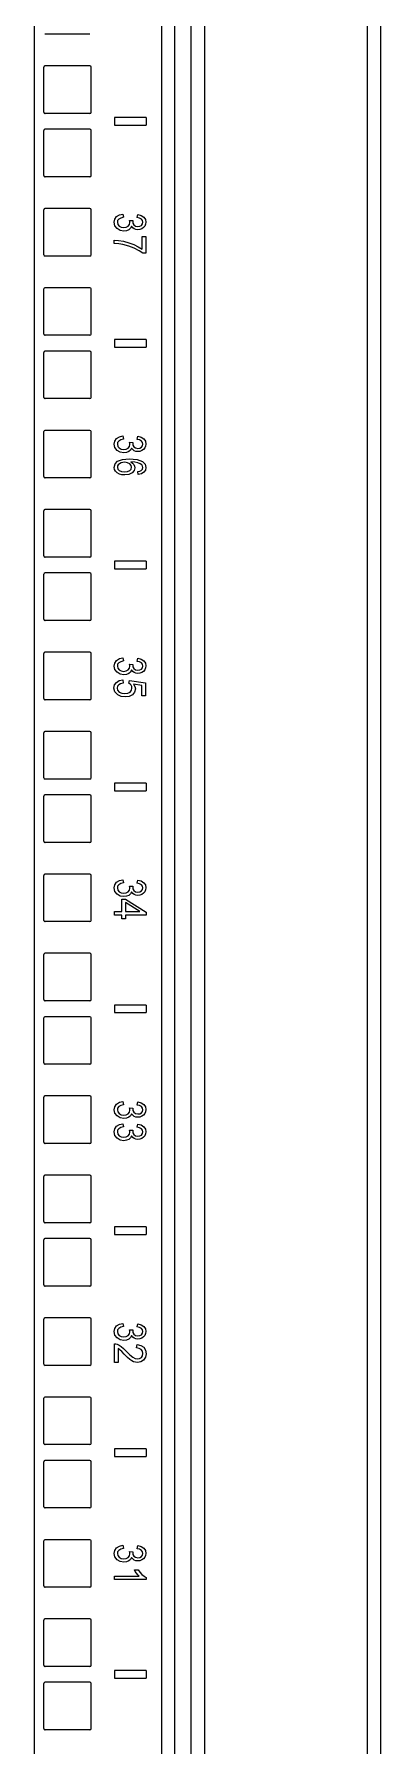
# Model space of a CAD drawing. Extents: x 8 to 102, y 11 to 162.
# Drawn here: x 28.77 to 31.51, y 66.57 to 80.07 of the extents above; entities that cross this region are included whole.
import ezdxf

# ---------------------------------------------------------------- set-up
doc = ezdxf.new("R2010")
doc.units = 0
doc.header["$MEASUREMENT"] = 0
doc.layers.add('TFR-TRI3', color=7, linetype='CONTINUOUS')

msp = doc.modelspace()

# ---------------------------------------------------------------- linework, layer by layer
at = {"layer": 'TFR-TRI3', "color": 113, "linetype": 'CONTINUOUS'}
for p, q in [((31.506, 11.26), (31.506, 107.017)), ((31.397, 104.587), (31.397, 13.694)), ((30.006, 103.717), (30.006, 53.425)), ((30.114, 103.727), (30.114, 53.415))]:
    msp.add_line(p, q, dxfattribs=at)
at = {"layer": 'TFR-TRI3', "color": 215, "linetype": 'CONTINUOUS'}
for p, q in [((28.768, 105.712), (28.768, 13.903)), ((29.773, 105.712), (29.773, 13.903)), ((29.878, 13.903), (29.878, 105.712)), ((29.208, 80.073), (28.853, 80.073)), ((28.843, 79.458), (28.843, 79.813)), ((28.844, 79.458), (28.844, 79.813)), ((29.208, 79.823), (28.853, 79.823)), ((29.218, 79.458), (29.218, 79.813)), ((29.208, 79.448), (28.853, 79.448)), ((28.843, 78.958), (28.843, 79.313)), ((28.844, 78.958), (28.844, 79.313)), ((29.208, 79.323), (28.853, 79.323)), ((29.218, 78.958), (29.218, 79.313)), ((29.208, 78.948), (28.853, 78.948)), ((28.843, 78.333), (28.843, 78.688)), ((28.844, 78.333), (28.844, 78.688)), ((29.208, 78.698), (28.853, 78.698)), ((29.218, 78.333), (29.218, 78.688)), ((29.208, 78.323), (28.853, 78.323)), ((28.843, 77.708), (28.843, 78.063)), ((28.844, 77.708), (28.844, 78.063)), ((29.208, 78.073), (28.853, 78.073)), ((29.218, 77.708), (29.218, 78.063)), ((29.208, 77.698), (28.853, 77.698)), ((28.843, 77.208), (28.843, 77.563)), ((28.844, 77.208), (28.844, 77.563)), ((29.208, 77.573), (28.853, 77.573)), ((29.218, 77.208), (29.218, 77.563)), ((29.208, 77.198), (28.853, 77.198)), ((28.843, 76.583), (28.843, 76.938)), ((28.844, 76.583), (28.844, 76.938)), ((29.208, 76.948), (28.853, 76.948)), ((29.218, 76.583), (29.218, 76.938)), ((29.208, 76.573), (28.853, 76.573)), ((28.843, 75.958), (28.843, 76.313)), ((28.844, 75.958), (28.844, 76.313)), ((29.208, 76.323), (28.853, 76.323)), ((29.218, 75.958), (29.218, 76.313)), ((29.208, 75.948), (28.853, 75.948)), ((28.843, 75.458), (28.843, 75.813)), ((28.844, 75.458), (28.844, 75.813)), ((29.208, 75.823), (28.853, 75.823)), ((29.218, 75.458), (29.218, 75.813)), ((29.208, 75.448), (28.853, 75.448)), ((29.208, 75.198), (28.853, 75.198)), ((28.843, 74.833), (28.843, 75.188)), ((28.844, 74.833), (28.844, 75.188)), ((29.218, 74.833), (29.218, 75.188)), ((29.208, 74.823), (28.853, 74.823)), ((28.843, 74.208), (28.843, 74.563)), ((28.844, 74.208), (28.844, 74.563)), ((29.208, 74.573), (28.853, 74.573)), ((29.218, 74.208), (29.218, 74.563)), ((29.208, 74.198), (28.853, 74.198)), ((28.843, 73.708), (28.843, 74.063)), ((28.844, 73.708), (28.844, 74.063)), ((29.208, 74.073), (28.853, 74.073)), ((29.218, 73.708), (29.218, 74.063)), ((29.208, 73.698), (28.853, 73.698)), ((29.208, 73.448), (28.853, 73.448)), ((28.843, 73.083), (28.843, 73.438)), ((28.844, 73.083), (28.844, 73.438)), ((29.218, 73.083), (29.218, 73.438)), ((29.208, 73.073), (28.853, 73.073)), ((28.843, 72.458), (28.843, 72.813)), ((28.844, 72.458), (28.844, 72.813)), ((29.208, 72.823), (28.853, 72.823)), ((29.218, 72.458), (29.218, 72.813)), ((29.208, 72.448), (28.853, 72.448)), ((28.843, 71.958), (28.843, 72.313)), ((28.844, 71.958), (28.844, 72.313)), ((29.208, 72.323), (28.853, 72.323)), ((29.218, 71.958), (29.218, 72.313)), ((29.208, 71.948), (28.853, 71.948)), ((28.843, 71.333), (28.843, 71.688)), ((28.844, 71.333), (28.844, 71.688)), ((29.208, 71.698), (28.853, 71.698)), ((29.218, 71.333), (29.218, 71.688)), ((29.208, 71.323), (28.853, 71.323)), ((28.843, 70.708), (28.843, 71.063)), ((28.844, 70.708), (28.844, 71.063)), ((29.208, 71.073), (28.853, 71.073)), ((29.218, 70.708), (29.218, 71.063)), ((29.208, 70.698), (28.853, 70.698)), ((28.843, 70.208), (28.843, 70.563)), ((28.844, 70.208), (28.844, 70.563)), ((29.208, 70.573), (28.853, 70.573)), ((29.218, 70.208), (29.218, 70.563)), ((29.208, 70.198), (28.853, 70.198)), ((28.843, 69.583), (28.843, 69.938)), ((28.844, 69.583), (28.844, 69.938)), ((29.208, 69.948), (28.853, 69.948)), ((29.218, 69.583), (29.218, 69.938)), ((29.208, 69.573), (28.853, 69.573)), ((28.843, 68.958), (28.843, 69.313)), ((28.844, 68.958), (28.844, 69.313)), ((29.208, 69.323), (28.853, 69.323)), ((29.218, 68.958), (29.218, 69.313)), ((29.208, 68.948), (28.853, 68.948)), ((28.843, 68.458), (28.843, 68.813)), ((28.844, 68.458), (28.844, 68.813)), ((29.208, 68.823), (28.853, 68.823)), ((29.218, 68.458), (29.218, 68.813)), ((29.208, 68.448), (28.853, 68.448)), ((28.843, 67.833), (28.843, 68.188)), ((28.844, 67.833), (28.844, 68.188)), ((29.208, 68.198), (28.853, 68.198)), ((29.218, 67.833), (29.218, 68.188)), ((29.208, 67.823), (28.853, 67.823)), ((28.843, 67.208), (28.843, 67.563)), ((28.844, 67.208), (28.844, 67.563)), ((29.208, 67.573), (28.853, 67.573)), ((29.218, 67.208), (29.218, 67.563)), ((29.208, 67.198), (28.853, 67.198)), ((28.843, 66.708), (28.843, 67.063)), ((28.844, 66.708), (28.844, 67.063)), ((29.208, 67.073), (28.853, 67.073)), ((29.218, 66.708), (29.218, 67.063)), ((29.208, 66.698), (28.853, 66.698))]:
    msp.add_line(p, q, dxfattribs=at)
at = {"layer": 'TFR-TRI3', "color": 3, "linetype": 'CONTINUOUS'}
for p, q in [((29.651, 79.415), (29.401, 79.415)), ((29.401, 79.415), (29.401, 79.355)), ((29.651, 79.415), (29.651, 79.355)), ((29.401, 79.355), (29.651, 79.355)), ((29.4, 78.589), (29.405, 78.613)), ((29.405, 78.562), (29.4, 78.589)), ((29.405, 78.613), (29.419, 78.634)), ((29.419, 78.634), (29.441, 78.648)), ((29.427, 78.603), (29.425, 78.589)), ((29.425, 78.589), (29.428, 78.572)), ((29.436, 78.614), (29.427, 78.603)), ((29.428, 78.572), (29.439, 78.559)), ((29.451, 78.623), (29.436, 78.614)), ((29.441, 78.648), (29.469, 78.654)), ((29.473, 78.629), (29.451, 78.623)), ((29.469, 78.654), (29.473, 78.629)), ((29.51, 78.558), (29.52, 78.571)), ((29.52, 78.604), (29.546, 78.602)), ((29.522, 78.595), (29.52, 78.604)), ((29.52, 78.571), (29.523, 78.587)), ((29.523, 78.587), (29.522, 78.595)), ((29.546, 78.602), (29.546, 78.599)), ((29.546, 78.599), (29.546, 78.598)), ((29.546, 78.598), (29.548, 78.582)), ((29.548, 78.582), (29.556, 78.569)), ((29.581, 78.626), (29.586, 78.651)), ((29.6, 78.622), (29.581, 78.626)), ((29.586, 78.651), (29.613, 78.644)), ((29.614, 78.614), (29.6, 78.622)), ((29.613, 78.644), (29.633, 78.63)), ((29.622, 78.603), (29.614, 78.614)), ((29.614, 78.565), (29.622, 78.576)), ((29.625, 78.589), (29.622, 78.603)), ((29.622, 78.576), (29.625, 78.589)), ((29.633, 78.63), (29.646, 78.612)), ((29.648, 78.574), (29.641, 78.559)), ((29.646, 78.612), (29.65, 78.59)), ((29.65, 78.59), (29.648, 78.574)), ((29.4, 78.449), (29.433, 78.446)), ((29.4, 78.423), (29.4, 78.449)), ((29.422, 78.54), (29.405, 78.562)), ((29.447, 78.525), (29.422, 78.54)), ((29.433, 78.446), (29.472, 78.439)), ((29.439, 78.559), (29.456, 78.55)), ((29.476, 78.52), (29.447, 78.525)), ((29.456, 78.55), (29.476, 78.547)), ((29.472, 78.439), (29.514, 78.428)), ((29.476, 78.547), (29.495, 78.55)), ((29.498, 78.523), (29.476, 78.52)), ((29.495, 78.55), (29.51, 78.558)), ((29.516, 78.53), (29.498, 78.523)), ((29.529, 78.542), (29.516, 78.53)), ((29.537, 78.558), (29.529, 78.542)), ((29.546, 78.546), (29.537, 78.558)), ((29.557, 78.537), (29.546, 78.546)), ((29.556, 78.569), (29.569, 78.559)), ((29.571, 78.532), (29.557, 78.537)), ((29.569, 78.559), (29.587, 78.556)), ((29.586, 78.53), (29.571, 78.532)), ((29.602, 78.532), (29.586, 78.53)), ((29.587, 78.556), (29.602, 78.558)), ((29.602, 78.558), (29.614, 78.565)), ((29.618, 78.538), (29.602, 78.532)), ((29.631, 78.547), (29.618, 78.538)), ((29.62, 78.377), (29.62, 78.477)), ((29.62, 78.477), (29.65, 78.477)), ((29.641, 78.559), (29.631, 78.547)), ((29.65, 78.477), (29.65, 78.345)), ((29.436, 78.419), (29.4, 78.423)), ((29.469, 78.413), (29.436, 78.419)), ((29.514, 78.401), (29.469, 78.413)), ((29.514, 78.428), (29.554, 78.413)), ((29.557, 78.384), (29.514, 78.401)), ((29.554, 78.413), (29.59, 78.396)), ((29.596, 78.365), (29.557, 78.384)), ((29.59, 78.396), (29.62, 78.377)), ((29.626, 78.345), (29.596, 78.365)), ((29.65, 78.345), (29.626, 78.345)), ((29.401, 77.665), (29.401, 77.605)), ((29.651, 77.665), (29.401, 77.665)), ((29.651, 77.665), (29.651, 77.605)), ((29.401, 77.605), (29.651, 77.605)), ((29.4, 76.839), (29.405, 76.863)), ((29.405, 76.812), (29.4, 76.839)), ((29.405, 76.863), (29.419, 76.884)), ((29.419, 76.884), (29.441, 76.898)), ((29.427, 76.853), (29.425, 76.839)), ((29.425, 76.839), (29.428, 76.822)), ((29.436, 76.864), (29.427, 76.853)), ((29.428, 76.822), (29.439, 76.809)), ((29.451, 76.873), (29.436, 76.864)), ((29.441, 76.898), (29.469, 76.904)), ((29.473, 76.879), (29.451, 76.873)), ((29.469, 76.904), (29.473, 76.879)), ((29.51, 76.808), (29.52, 76.821)), ((29.52, 76.854), (29.546, 76.852)), ((29.522, 76.845), (29.52, 76.854)), ((29.52, 76.821), (29.523, 76.837)), ((29.523, 76.837), (29.522, 76.845)), ((29.546, 76.852), (29.546, 76.849)), ((29.546, 76.849), (29.546, 76.848)), ((29.546, 76.848), (29.548, 76.832)), ((29.548, 76.832), (29.556, 76.819)), ((29.556, 76.819), (29.569, 76.809)), ((29.581, 76.876), (29.586, 76.901)), ((29.6, 76.872), (29.581, 76.876)), ((29.586, 76.901), (29.613, 76.894)), ((29.614, 76.864), (29.6, 76.872)), ((29.602, 76.808), (29.614, 76.815)), ((29.613, 76.894), (29.633, 76.88)), ((29.622, 76.853), (29.614, 76.864)), ((29.614, 76.815), (29.622, 76.826)), ((29.625, 76.839), (29.622, 76.853)), ((29.622, 76.826), (29.625, 76.839)), ((29.633, 76.88), (29.646, 76.862)), ((29.648, 76.824), (29.641, 76.809)), ((29.646, 76.862), (29.65, 76.84)), ((29.65, 76.84), (29.648, 76.824)), ((29.4, 76.656), (29.407, 76.683)), ((29.422, 76.79), (29.405, 76.812)), ((29.407, 76.683), (29.427, 76.704)), ((29.447, 76.775), (29.422, 76.79)), ((29.427, 76.704), (29.464, 76.718)), ((29.441, 76.684), (29.432, 76.676)), ((29.439, 76.809), (29.456, 76.8)), ((29.454, 76.691), (29.441, 76.684)), ((29.476, 76.77), (29.447, 76.775)), ((29.468, 76.695), (29.454, 76.691)), ((29.456, 76.8), (29.476, 76.797)), ((29.464, 76.718), (29.519, 76.723)), ((29.483, 76.696), (29.468, 76.695)), ((29.476, 76.797), (29.495, 76.8)), ((29.498, 76.773), (29.476, 76.77)), ((29.505, 76.693), (29.483, 76.696)), ((29.495, 76.8), (29.51, 76.808)), ((29.516, 76.78), (29.498, 76.773)), ((29.522, 76.685), (29.505, 76.693)), ((29.529, 76.792), (29.516, 76.78)), ((29.519, 76.723), (29.58, 76.718)), ((29.533, 76.672), (29.522, 76.685)), ((29.537, 76.808), (29.529, 76.792)), ((29.563, 76.698), (29.53, 76.7)), ((29.53, 76.7), (29.545, 76.69)), ((29.546, 76.796), (29.537, 76.808)), ((29.545, 76.69), (29.555, 76.679)), ((29.557, 76.787), (29.546, 76.796)), ((29.571, 76.782), (29.557, 76.787)), ((29.587, 76.693), (29.563, 76.698)), ((29.569, 76.809), (29.587, 76.806)), ((29.586, 76.78), (29.571, 76.782)), ((29.58, 76.718), (29.622, 76.702)), ((29.602, 76.782), (29.586, 76.78)), ((29.587, 76.806), (29.602, 76.808)), ((29.604, 76.685), (29.587, 76.693)), ((29.618, 76.788), (29.602, 76.782)), ((29.617, 76.675), (29.604, 76.685)), ((29.631, 76.797), (29.618, 76.788)), ((29.622, 76.702), (29.643, 76.681)), ((29.641, 76.809), (29.631, 76.797)), ((29.643, 76.681), (29.65, 76.654)), ((29.403, 76.64), (29.4, 76.656)), ((29.41, 76.625), (29.403, 76.64)), ((29.423, 76.613), (29.41, 76.625)), ((29.441, 76.603), (29.423, 76.613)), ((29.426, 76.667), (29.425, 76.656)), ((29.425, 76.656), (29.428, 76.643)), ((29.432, 76.676), (29.426, 76.667)), ((29.428, 76.643), (29.44, 76.631)), ((29.44, 76.631), (29.458, 76.623)), ((29.461, 76.598), (29.441, 76.603)), ((29.458, 76.623), (29.482, 76.62)), ((29.484, 76.596), (29.461, 76.598)), ((29.482, 76.62), (29.504, 76.623)), ((29.515, 76.6), (29.484, 76.596)), ((29.504, 76.623), (29.522, 76.631)), ((29.541, 76.612), (29.515, 76.6)), ((29.522, 76.631), (29.533, 76.643)), ((29.536, 76.657), (29.533, 76.672)), ((29.533, 76.643), (29.536, 76.657)), ((29.557, 76.631), (29.541, 76.612)), ((29.555, 76.679), (29.561, 76.666)), ((29.563, 76.653), (29.557, 76.631)), ((29.561, 76.666), (29.563, 76.653)), ((29.587, 76.623), (29.602, 76.626)), ((29.589, 76.599), (29.587, 76.623)), ((29.614, 76.605), (29.589, 76.599)), ((29.602, 76.626), (29.612, 76.632)), ((29.612, 76.632), (29.622, 76.642)), ((29.634, 76.617), (29.614, 76.605)), ((29.623, 76.666), (29.617, 76.675)), ((29.622, 76.642), (29.625, 76.655)), ((29.625, 76.655), (29.623, 76.666)), ((29.646, 76.633), (29.634, 76.617)), ((29.65, 76.654), (29.646, 76.633)), ((29.651, 75.915), (29.401, 75.915)), ((29.401, 75.915), (29.401, 75.855)), ((29.651, 75.915), (29.651, 75.855)), ((29.401, 75.855), (29.651, 75.855)), ((29.4, 75.089), (29.405, 75.113)), ((29.405, 75.062), (29.4, 75.089)), ((29.405, 75.113), (29.419, 75.134)), ((29.422, 75.04), (29.405, 75.062)), ((29.419, 75.134), (29.441, 75.148)), ((29.427, 75.103), (29.425, 75.089)), ((29.425, 75.089), (29.428, 75.072)), ((29.436, 75.114), (29.427, 75.103)), ((29.428, 75.072), (29.439, 75.059)), ((29.451, 75.123), (29.436, 75.114)), ((29.441, 75.148), (29.469, 75.154)), ((29.473, 75.129), (29.451, 75.123)), ((29.469, 75.154), (29.473, 75.129)), ((29.51, 75.058), (29.52, 75.071)), ((29.52, 75.104), (29.546, 75.102)), ((29.522, 75.095), (29.52, 75.104)), ((29.52, 75.071), (29.523, 75.087)), ((29.523, 75.087), (29.522, 75.095)), ((29.546, 75.102), (29.546, 75.099)), ((29.546, 75.099), (29.546, 75.098)), ((29.546, 75.098), (29.548, 75.082)), ((29.548, 75.082), (29.556, 75.069)), ((29.556, 75.069), (29.569, 75.059)), ((29.581, 75.126), (29.586, 75.151)), ((29.6, 75.122), (29.581, 75.126)), ((29.586, 75.151), (29.613, 75.144)), ((29.614, 75.114), (29.6, 75.122)), ((29.602, 75.058), (29.614, 75.065)), ((29.613, 75.144), (29.633, 75.13)), ((29.622, 75.103), (29.614, 75.114)), ((29.614, 75.065), (29.622, 75.076)), ((29.625, 75.089), (29.622, 75.103)), ((29.622, 75.076), (29.625, 75.089)), ((29.633, 75.13), (29.646, 75.112)), ((29.648, 75.074), (29.641, 75.059)), ((29.646, 75.112), (29.65, 75.09)), ((29.65, 75.09), (29.648, 75.074)), ((29.398, 74.915), (29.402, 74.94)), ((29.402, 74.94), (29.417, 74.96)), ((29.417, 74.96), (29.439, 74.974)), ((29.447, 75.025), (29.422, 75.04)), ((29.426, 74.929), (29.423, 74.915)), ((29.435, 74.941), (29.426, 74.929)), ((29.449, 74.949), (29.435, 74.941)), ((29.439, 75.059), (29.456, 75.05)), ((29.439, 74.974), (29.467, 74.981)), ((29.476, 75.02), (29.447, 75.025)), ((29.47, 74.954), (29.449, 74.949)), ((29.456, 75.05), (29.476, 75.047)), ((29.467, 74.981), (29.47, 74.954)), ((29.476, 75.047), (29.495, 75.05)), ((29.498, 75.023), (29.476, 75.02)), ((29.495, 75.05), (29.51, 75.058)), ((29.516, 75.03), (29.498, 75.023)), ((29.529, 75.042), (29.516, 75.03)), ((29.516, 74.953), (29.52, 74.976)), ((29.526, 74.946), (29.516, 74.953)), ((29.52, 74.976), (29.648, 74.956)), ((29.533, 74.937), (29.526, 74.946)), ((29.537, 75.058), (29.529, 75.042)), ((29.538, 74.927), (29.533, 74.937)), ((29.546, 75.046), (29.537, 75.058)), ((29.54, 74.915), (29.538, 74.927)), ((29.557, 75.037), (29.546, 75.046)), ((29.618, 74.936), (29.551, 74.947)), ((29.551, 74.947), (29.563, 74.928)), ((29.571, 75.032), (29.557, 75.037)), ((29.563, 74.928), (29.567, 74.909)), ((29.569, 75.059), (29.587, 75.056)), ((29.586, 75.03), (29.571, 75.032)), ((29.602, 75.032), (29.586, 75.03)), ((29.587, 75.056), (29.602, 75.058)), ((29.618, 75.038), (29.602, 75.032)), ((29.631, 75.047), (29.618, 75.038)), ((29.618, 74.855), (29.618, 74.936)), ((29.641, 75.059), (29.631, 75.047)), ((29.648, 74.956), (29.648, 74.855)), ((29.405, 74.885), (29.398, 74.915)), ((29.428, 74.861), (29.405, 74.885)), ((29.423, 74.915), (29.427, 74.898)), ((29.427, 74.898), (29.439, 74.884)), ((29.455, 74.849), (29.428, 74.861)), ((29.439, 74.884), (29.459, 74.875)), ((29.486, 74.845), (29.455, 74.849)), ((29.459, 74.875), (29.484, 74.872)), ((29.484, 74.872), (29.507, 74.875)), ((29.519, 74.85), (29.486, 74.845)), ((29.507, 74.875), (29.525, 74.884)), ((29.544, 74.863), (29.519, 74.85)), ((29.525, 74.884), (29.536, 74.898)), ((29.536, 74.898), (29.54, 74.915)), ((29.561, 74.884), (29.544, 74.863)), ((29.567, 74.909), (29.561, 74.884)), ((29.648, 74.855), (29.618, 74.855)), ((29.651, 74.165), (29.401, 74.165)), ((29.401, 74.165), (29.401, 74.105)), ((29.651, 74.165), (29.651, 74.105)), ((29.401, 74.105), (29.651, 74.105)), ((29.4, 73.339), (29.405, 73.363)), ((29.405, 73.312), (29.4, 73.339)), ((29.405, 73.363), (29.419, 73.384)), ((29.422, 73.29), (29.405, 73.312)), ((29.419, 73.384), (29.441, 73.398)), ((29.427, 73.353), (29.425, 73.339)), ((29.425, 73.339), (29.428, 73.322)), ((29.436, 73.364), (29.427, 73.353)), ((29.428, 73.322), (29.439, 73.309)), ((29.451, 73.373), (29.436, 73.364)), ((29.439, 73.309), (29.456, 73.3)), ((29.441, 73.398), (29.469, 73.404)), ((29.473, 73.379), (29.451, 73.373)), ((29.469, 73.404), (29.473, 73.379)), ((29.495, 73.3), (29.51, 73.308)), ((29.51, 73.308), (29.52, 73.321)), ((29.52, 73.354), (29.546, 73.352)), ((29.522, 73.345), (29.52, 73.354)), ((29.52, 73.321), (29.523, 73.337)), ((29.523, 73.337), (29.522, 73.345)), ((29.537, 73.308), (29.529, 73.292)), ((29.546, 73.296), (29.537, 73.308)), ((29.546, 73.352), (29.546, 73.349)), ((29.546, 73.349), (29.546, 73.348)), ((29.546, 73.348), (29.548, 73.332)), ((29.548, 73.332), (29.556, 73.319)), ((29.556, 73.319), (29.569, 73.309)), ((29.569, 73.309), (29.587, 73.306)), ((29.581, 73.376), (29.586, 73.401)), ((29.6, 73.372), (29.581, 73.376)), ((29.586, 73.401), (29.613, 73.394)), ((29.587, 73.306), (29.602, 73.308)), ((29.614, 73.364), (29.6, 73.372)), ((29.602, 73.308), (29.614, 73.315)), ((29.613, 73.394), (29.633, 73.38)), ((29.622, 73.353), (29.614, 73.364)), ((29.614, 73.315), (29.622, 73.326)), ((29.625, 73.339), (29.622, 73.353)), ((29.622, 73.326), (29.625, 73.339)), ((29.641, 73.309), (29.631, 73.297)), ((29.633, 73.38), (29.646, 73.362)), ((29.648, 73.324), (29.641, 73.309)), ((29.646, 73.362), (29.65, 73.34)), ((29.65, 73.34), (29.648, 73.324)), ((29.447, 73.275), (29.422, 73.29)), ((29.476, 73.27), (29.447, 73.275)), ((29.456, 73.3), (29.476, 73.297)), ((29.461, 73.153), (29.461, 73.25)), ((29.461, 73.25), (29.489, 73.25)), ((29.476, 73.297), (29.495, 73.3)), ((29.498, 73.273), (29.476, 73.27)), ((29.489, 73.25), (29.651, 73.148)), ((29.489, 73.223), (29.489, 73.153)), ((29.602, 73.153), (29.489, 73.223)), ((29.516, 73.28), (29.498, 73.273)), ((29.529, 73.292), (29.516, 73.28)), ((29.557, 73.287), (29.546, 73.296)), ((29.571, 73.282), (29.557, 73.287)), ((29.586, 73.28), (29.571, 73.282)), ((29.602, 73.282), (29.586, 73.28)), ((29.618, 73.288), (29.602, 73.282)), ((29.631, 73.297), (29.618, 73.288)), ((29.401, 73.125), (29.401, 73.153)), ((29.401, 73.153), (29.461, 73.153)), ((29.461, 73.125), (29.401, 73.125)), ((29.461, 73.095), (29.461, 73.125)), ((29.489, 73.095), (29.461, 73.095)), ((29.489, 73.153), (29.602, 73.153)), ((29.489, 73.125), (29.489, 73.095)), ((29.651, 73.125), (29.489, 73.125)), ((29.651, 73.148), (29.651, 73.125)), ((29.401, 72.415), (29.401, 72.355)), ((29.651, 72.415), (29.401, 72.415)), ((29.651, 72.415), (29.651, 72.355)), ((29.401, 72.355), (29.651, 72.355)), ((29.4, 71.589), (29.405, 71.613)), ((29.405, 71.562), (29.4, 71.589)), ((29.405, 71.613), (29.419, 71.634)), ((29.422, 71.54), (29.405, 71.562)), ((29.419, 71.634), (29.441, 71.648)), ((29.427, 71.603), (29.425, 71.589)), ((29.425, 71.589), (29.428, 71.572)), ((29.436, 71.614), (29.427, 71.603)), ((29.428, 71.572), (29.439, 71.559)), ((29.451, 71.623), (29.436, 71.614)), ((29.439, 71.559), (29.456, 71.55)), ((29.441, 71.648), (29.469, 71.654)), ((29.473, 71.629), (29.451, 71.623)), ((29.469, 71.654), (29.473, 71.629)), ((29.495, 71.55), (29.51, 71.558)), ((29.51, 71.558), (29.52, 71.571)), ((29.52, 71.604), (29.546, 71.602)), ((29.522, 71.595), (29.52, 71.604)), ((29.52, 71.571), (29.523, 71.587)), ((29.523, 71.587), (29.522, 71.595)), ((29.537, 71.558), (29.529, 71.542)), ((29.546, 71.546), (29.537, 71.558)), ((29.546, 71.602), (29.546, 71.599)), ((29.546, 71.599), (29.546, 71.598)), ((29.546, 71.598), (29.548, 71.582)), ((29.548, 71.582), (29.556, 71.569)), ((29.556, 71.569), (29.569, 71.559)), ((29.569, 71.559), (29.587, 71.556)), ((29.581, 71.626), (29.586, 71.651)), ((29.6, 71.622), (29.581, 71.626)), ((29.586, 71.651), (29.613, 71.644)), ((29.587, 71.556), (29.602, 71.558)), ((29.614, 71.614), (29.6, 71.622)), ((29.602, 71.558), (29.614, 71.565)), ((29.613, 71.644), (29.633, 71.63)), ((29.622, 71.603), (29.614, 71.614)), ((29.614, 71.565), (29.622, 71.576)), ((29.625, 71.589), (29.622, 71.603)), ((29.622, 71.576), (29.625, 71.589)), ((29.641, 71.559), (29.631, 71.547)), ((29.633, 71.63), (29.646, 71.612)), ((29.648, 71.574), (29.641, 71.559)), ((29.646, 71.612), (29.65, 71.59)), ((29.65, 71.59), (29.648, 71.574)), ((29.4, 71.414), (29.405, 71.438)), ((29.405, 71.438), (29.419, 71.459)), ((29.419, 71.459), (29.441, 71.473)), ((29.447, 71.525), (29.422, 71.54)), ((29.427, 71.428), (29.425, 71.414)), ((29.436, 71.439), (29.427, 71.428)), ((29.451, 71.448), (29.436, 71.439)), ((29.441, 71.473), (29.469, 71.479)), ((29.476, 71.52), (29.447, 71.525)), ((29.473, 71.454), (29.451, 71.448)), ((29.456, 71.55), (29.476, 71.547)), ((29.469, 71.479), (29.473, 71.454)), ((29.476, 71.547), (29.495, 71.55)), ((29.498, 71.523), (29.476, 71.52)), ((29.516, 71.53), (29.498, 71.523)), ((29.529, 71.542), (29.516, 71.53)), ((29.52, 71.429), (29.546, 71.427)), ((29.522, 71.42), (29.52, 71.429)), ((29.523, 71.412), (29.522, 71.42)), ((29.557, 71.537), (29.546, 71.546)), ((29.546, 71.427), (29.546, 71.424)), ((29.546, 71.424), (29.546, 71.423)), ((29.546, 71.423), (29.548, 71.407)), ((29.571, 71.532), (29.557, 71.537)), ((29.586, 71.53), (29.571, 71.532)), ((29.581, 71.451), (29.586, 71.476)), ((29.6, 71.447), (29.581, 71.451)), ((29.602, 71.532), (29.586, 71.53)), ((29.586, 71.476), (29.613, 71.469)), ((29.614, 71.439), (29.6, 71.447)), ((29.618, 71.538), (29.602, 71.532)), ((29.613, 71.469), (29.633, 71.455)), ((29.622, 71.428), (29.614, 71.439)), ((29.631, 71.547), (29.618, 71.538)), ((29.625, 71.414), (29.622, 71.428)), ((29.633, 71.455), (29.646, 71.437)), ((29.646, 71.437), (29.65, 71.415)), ((29.405, 71.387), (29.4, 71.414)), ((29.422, 71.365), (29.405, 71.387)), ((29.447, 71.35), (29.422, 71.365)), ((29.425, 71.414), (29.428, 71.397)), ((29.428, 71.397), (29.439, 71.384)), ((29.439, 71.384), (29.456, 71.375)), ((29.476, 71.345), (29.447, 71.35)), ((29.456, 71.375), (29.476, 71.372)), ((29.476, 71.372), (29.495, 71.375)), ((29.498, 71.348), (29.476, 71.345)), ((29.495, 71.375), (29.51, 71.383)), ((29.516, 71.355), (29.498, 71.348)), ((29.51, 71.383), (29.52, 71.396)), ((29.529, 71.367), (29.516, 71.355)), ((29.52, 71.396), (29.523, 71.412)), ((29.537, 71.383), (29.529, 71.367)), ((29.546, 71.371), (29.537, 71.383)), ((29.557, 71.362), (29.546, 71.371)), ((29.548, 71.407), (29.556, 71.394)), ((29.556, 71.394), (29.569, 71.384)), ((29.571, 71.357), (29.557, 71.362)), ((29.569, 71.384), (29.587, 71.381)), ((29.586, 71.355), (29.571, 71.357)), ((29.602, 71.357), (29.586, 71.355)), ((29.587, 71.381), (29.602, 71.383)), ((29.602, 71.383), (29.614, 71.39)), ((29.618, 71.363), (29.602, 71.357)), ((29.614, 71.39), (29.622, 71.401)), ((29.631, 71.372), (29.618, 71.363)), ((29.622, 71.401), (29.625, 71.414)), ((29.641, 71.384), (29.631, 71.372)), ((29.648, 71.399), (29.641, 71.384)), ((29.65, 71.415), (29.648, 71.399)), ((29.651, 70.665), (29.401, 70.665)), ((29.401, 70.665), (29.401, 70.605)), ((29.401, 70.605), (29.651, 70.605)), ((29.651, 70.665), (29.651, 70.605)), ((29.4, 69.839), (29.405, 69.863)), ((29.405, 69.812), (29.4, 69.839)), ((29.405, 69.863), (29.419, 69.884)), ((29.422, 69.79), (29.405, 69.812)), ((29.419, 69.884), (29.441, 69.898)), ((29.427, 69.853), (29.425, 69.839)), ((29.425, 69.839), (29.428, 69.822)), ((29.436, 69.864), (29.427, 69.853)), ((29.428, 69.822), (29.439, 69.809)), ((29.451, 69.873), (29.436, 69.864)), ((29.439, 69.809), (29.456, 69.8)), ((29.441, 69.898), (29.469, 69.904)), ((29.473, 69.879), (29.451, 69.873)), ((29.456, 69.8), (29.476, 69.797)), ((29.469, 69.904), (29.473, 69.879)), ((29.476, 69.797), (29.495, 69.8)), ((29.495, 69.8), (29.51, 69.808)), ((29.51, 69.808), (29.52, 69.821)), ((29.52, 69.854), (29.546, 69.852)), ((29.522, 69.845), (29.52, 69.854)), ((29.52, 69.821), (29.523, 69.837)), ((29.523, 69.837), (29.522, 69.845)), ((29.537, 69.808), (29.529, 69.792)), ((29.546, 69.796), (29.537, 69.808)), ((29.546, 69.852), (29.546, 69.849)), ((29.546, 69.849), (29.546, 69.848)), ((29.546, 69.848), (29.548, 69.832)), ((29.557, 69.787), (29.546, 69.796)), ((29.548, 69.832), (29.556, 69.819)), ((29.556, 69.819), (29.569, 69.809)), ((29.569, 69.809), (29.587, 69.806)), ((29.581, 69.876), (29.586, 69.901)), ((29.6, 69.872), (29.581, 69.876)), ((29.586, 69.901), (29.613, 69.894)), ((29.587, 69.806), (29.602, 69.808)), ((29.614, 69.864), (29.6, 69.872)), ((29.602, 69.808), (29.614, 69.815)), ((29.613, 69.894), (29.633, 69.88)), ((29.622, 69.853), (29.614, 69.864)), ((29.614, 69.815), (29.622, 69.826)), ((29.631, 69.797), (29.618, 69.788)), ((29.625, 69.839), (29.622, 69.853)), ((29.622, 69.826), (29.625, 69.839)), ((29.641, 69.809), (29.631, 69.797)), ((29.633, 69.88), (29.646, 69.862)), ((29.648, 69.824), (29.641, 69.809)), ((29.646, 69.862), (29.65, 69.84)), ((29.65, 69.84), (29.648, 69.824)), ((29.402, 69.595), (29.402, 69.744)), ((29.402, 69.744), (29.413, 69.743)), ((29.413, 69.743), (29.423, 69.74)), ((29.447, 69.775), (29.422, 69.79)), ((29.423, 69.74), (29.44, 69.733)), ((29.44, 69.7), (29.431, 69.705)), ((29.431, 69.705), (29.431, 69.595)), ((29.44, 69.733), (29.456, 69.722)), ((29.448, 69.694), (29.44, 69.7)), ((29.476, 69.77), (29.447, 69.775)), ((29.46, 69.682), (29.448, 69.694)), ((29.456, 69.722), (29.474, 69.707)), ((29.479, 69.662), (29.46, 69.682)), ((29.474, 69.707), (29.494, 69.686)), ((29.498, 69.773), (29.476, 69.77)), ((29.504, 69.636), (29.479, 69.662)), ((29.494, 69.686), (29.524, 69.655)), ((29.516, 69.78), (29.498, 69.773)), ((29.529, 69.792), (29.516, 69.78)), ((29.571, 69.782), (29.557, 69.787)), ((29.586, 69.78), (29.571, 69.782)), ((29.577, 69.71), (29.58, 69.738)), ((29.598, 69.707), (29.577, 69.71)), ((29.58, 69.738), (29.611, 69.731)), ((29.602, 69.782), (29.586, 69.78)), ((29.613, 69.698), (29.598, 69.707)), ((29.618, 69.788), (29.602, 69.782)), ((29.611, 69.731), (29.634, 69.716)), ((29.623, 69.684), (29.613, 69.698)), ((29.627, 69.666), (29.623, 69.684)), ((29.624, 69.649), (29.627, 69.666)), ((29.634, 69.716), (29.647, 69.694)), ((29.647, 69.694), (29.652, 69.665)), ((29.652, 69.665), (29.647, 69.637)), ((29.431, 69.595), (29.402, 69.595)), ((29.523, 69.619), (29.504, 69.636)), ((29.539, 69.608), (29.523, 69.619)), ((29.524, 69.655), (29.547, 69.637)), ((29.553, 69.601), (29.539, 69.608)), ((29.547, 69.637), (29.566, 69.627)), ((29.568, 69.597), (29.553, 69.601)), ((29.566, 69.627), (29.583, 69.624)), ((29.583, 69.595), (29.568, 69.597)), ((29.583, 69.624), (29.6, 69.627)), ((29.61, 69.6), (29.583, 69.595)), ((29.6, 69.627), (29.614, 69.636)), ((29.632, 69.614), (29.61, 69.6)), ((29.614, 69.636), (29.624, 69.649)), ((29.647, 69.637), (29.632, 69.614)), ((29.401, 68.915), (29.401, 68.855)), ((29.651, 68.915), (29.401, 68.915)), ((29.401, 68.855), (29.651, 68.855)), ((29.651, 68.915), (29.651, 68.855)), ((29.4, 68.089), (29.405, 68.113)), ((29.405, 68.062), (29.4, 68.089)), ((29.405, 68.113), (29.419, 68.134)), ((29.422, 68.04), (29.405, 68.062)), ((29.419, 68.134), (29.441, 68.148)), ((29.427, 68.103), (29.425, 68.089)), ((29.425, 68.089), (29.428, 68.072)), ((29.436, 68.114), (29.427, 68.103)), ((29.428, 68.072), (29.439, 68.059)), ((29.451, 68.123), (29.436, 68.114)), ((29.439, 68.059), (29.456, 68.05)), ((29.441, 68.148), (29.469, 68.154)), ((29.473, 68.129), (29.451, 68.123)), ((29.456, 68.05), (29.476, 68.047)), ((29.469, 68.154), (29.473, 68.129)), ((29.476, 68.047), (29.495, 68.05)), ((29.495, 68.05), (29.51, 68.058)), ((29.51, 68.058), (29.52, 68.071)), ((29.529, 68.042), (29.516, 68.03)), ((29.522, 68.095), (29.52, 68.104)), ((29.52, 68.104), (29.546, 68.102)), ((29.52, 68.071), (29.523, 68.087)), ((29.523, 68.087), (29.522, 68.095)), ((29.537, 68.058), (29.529, 68.042)), ((29.546, 68.046), (29.537, 68.058)), ((29.546, 68.102), (29.546, 68.099)), ((29.546, 68.099), (29.546, 68.098)), ((29.546, 68.098), (29.548, 68.082)), ((29.557, 68.037), (29.546, 68.046)), ((29.548, 68.082), (29.556, 68.069)), ((29.556, 68.069), (29.569, 68.059)), ((29.569, 68.059), (29.587, 68.056)), ((29.581, 68.126), (29.586, 68.151)), ((29.6, 68.122), (29.581, 68.126)), ((29.586, 68.151), (29.613, 68.144)), ((29.587, 68.056), (29.602, 68.058)), ((29.614, 68.114), (29.6, 68.122)), ((29.602, 68.058), (29.614, 68.065)), ((29.613, 68.144), (29.633, 68.13)), ((29.622, 68.103), (29.614, 68.114)), ((29.614, 68.065), (29.622, 68.076)), ((29.631, 68.047), (29.618, 68.038)), ((29.625, 68.089), (29.622, 68.103)), ((29.622, 68.076), (29.625, 68.089)), ((29.641, 68.059), (29.631, 68.047)), ((29.633, 68.13), (29.646, 68.112)), ((29.648, 68.074), (29.641, 68.059)), ((29.646, 68.112), (29.65, 68.09)), ((29.65, 68.09), (29.648, 68.074)), ((29.402, 67.885), (29.402, 67.91)), ((29.402, 67.91), (29.597, 67.91)), ((29.447, 68.025), (29.422, 68.04)), ((29.476, 68.02), (29.447, 68.025)), ((29.498, 68.023), (29.476, 68.02)), ((29.516, 68.03), (29.498, 68.023)), ((29.571, 68.032), (29.557, 68.037)), ((29.566, 67.948), (29.56, 67.961)), ((29.56, 67.961), (29.589, 67.961)), ((29.576, 67.934), (29.566, 67.948)), ((29.586, 68.03), (29.571, 68.032)), ((29.586, 67.921), (29.576, 67.934)), ((29.602, 68.032), (29.586, 68.03)), ((29.597, 67.91), (29.586, 67.921)), ((29.589, 67.961), (29.603, 67.941)), ((29.618, 68.038), (29.602, 68.032)), ((29.603, 67.941), (29.619, 67.924)), ((29.619, 67.924), (29.636, 67.91)), ((29.636, 67.91), (29.652, 67.901)), ((29.652, 67.885), (29.402, 67.885)), ((29.652, 67.901), (29.652, 67.885)), ((29.651, 67.165), (29.401, 67.165)), ((29.401, 67.165), (29.401, 67.105)), ((29.401, 67.105), (29.651, 67.105)), ((29.651, 67.165), (29.651, 67.105))]:
    msp.add_line(p, q, dxfattribs=at)
at = {"layer": 'TFR-TRI3', "color": 215, "linetype": 'CONTINUOUS'}
for centre, start, end in [((28.853, 79.813), 90, 180), ((28.854, 79.813), 90, 180), ((29.208, 79.813), 0, 90), ((28.853, 79.458), 180, 270), ((28.854, 79.458), 180, 270), ((29.208, 79.458), 270, 0), ((28.853, 79.313), 90, 180), ((28.854, 79.313), 90, 180), ((29.208, 79.313), 0, 90), ((28.853, 78.958), 180, 270), ((28.854, 78.958), 180, 270), ((29.208, 78.958), 270, 0), ((28.853, 78.688), 90, 180), ((28.854, 78.688), 90, 180), ((29.208, 78.688), 0, 90), ((28.853, 78.333), 180, 270), ((28.854, 78.333), 180, 270), ((29.208, 78.333), 270, 0), ((28.853, 78.063), 90, 180), ((28.854, 78.063), 90, 180), ((29.208, 78.063), 0, 90), ((28.853, 77.708), 180, 270), ((28.854, 77.708), 180, 270), ((29.208, 77.708), 270, 0), ((28.853, 77.563), 90, 180), ((28.854, 77.563), 90, 180), ((29.208, 77.563), 0, 90), ((28.853, 77.208), 180, 270), ((28.854, 77.208), 180, 270), ((29.208, 77.208), 270, 0), ((28.853, 76.938), 90, 180), ((28.854, 76.938), 90, 180), ((29.208, 76.938), 0, 90), ((28.853, 76.583), 180, 270), ((28.854, 76.583), 180, 270), ((29.208, 76.583), 270, 0), ((28.853, 76.313), 90, 180), ((28.854, 76.313), 90, 180), ((29.208, 76.313), 0, 90), ((28.853, 75.958), 180, 270), ((28.854, 75.958), 180, 270), ((29.208, 75.958), 270, 0), ((28.853, 75.813), 90, 180), ((28.854, 75.813), 90, 180), ((29.208, 75.813), 0, 90), ((28.853, 75.458), 180, 270), ((28.854, 75.458), 180, 270), ((29.208, 75.458), 270, 0), ((28.853, 75.188), 90, 180), ((28.854, 75.188), 90, 180), ((29.208, 75.188), 0, 90), ((28.853, 74.833), 180, 270), ((28.854, 74.833), 180, 270), ((29.208, 74.833), 270, 0), ((28.853, 74.563), 90, 180), ((28.854, 74.563), 90, 180), ((29.208, 74.563), 0, 90), ((28.853, 74.208), 180, 270), ((28.854, 74.208), 180, 270), ((29.208, 74.208), 270, 0), ((28.853, 74.063), 90, 180), ((28.854, 74.063), 90, 180), ((29.208, 74.063), 0, 90), ((28.853, 73.708), 180, 270), ((28.854, 73.708), 180, 270), ((29.208, 73.708), 270, 0), ((28.853, 73.438), 90, 180), ((28.854, 73.438), 90, 180), ((29.208, 73.438), 0, 90), ((28.853, 73.083), 180, 270), ((28.854, 73.083), 180, 270), ((29.208, 73.083), 270, 0), ((28.853, 72.813), 90, 180), ((28.854, 72.813), 90, 180), ((29.208, 72.813), 0, 90), ((28.853, 72.458), 180, 270), ((28.854, 72.458), 180, 270), ((29.208, 72.458), 270, 0), ((28.853, 72.313), 90, 180), ((28.854, 72.313), 90, 180), ((29.208, 72.313), 0, 90), ((28.853, 71.958), 180, 270), ((28.854, 71.958), 180, 270), ((29.208, 71.958), 270, 0), ((28.853, 71.688), 90, 180), ((28.854, 71.688), 90, 180), ((29.208, 71.688), 0, 90), ((28.853, 71.333), 180, 270), ((28.854, 71.333), 180, 270), ((29.208, 71.333), 270, 0), ((28.853, 71.063), 90, 180), ((28.854, 71.063), 90, 180), ((29.208, 71.063), 0, 90), ((28.853, 70.708), 180, 270), ((28.854, 70.708), 180, 270), ((29.208, 70.708), 270, 0), ((28.853, 70.563), 90, 180), ((28.854, 70.563), 90, 180), ((29.208, 70.563), 0, 90), ((28.853, 70.208), 180, 270), ((28.854, 70.208), 180, 270), ((29.208, 70.208), 270, 0), ((28.853, 69.938), 90, 180), ((28.854, 69.938), 90, 180), ((29.208, 69.938), 0, 90), ((28.853, 69.583), 180, 270), ((28.854, 69.583), 180, 270), ((29.208, 69.583), 270, 0), ((28.853, 69.313), 90, 180), ((28.854, 69.313), 90, 180), ((29.208, 69.313), 0, 90), ((28.853, 68.958), 180, 270), ((28.854, 68.958), 180, 270), ((29.208, 68.958), 270, 0), ((28.853, 68.813), 90, 180), ((28.854, 68.813), 90, 180), ((29.208, 68.813), 0, 90), ((28.853, 68.458), 180, 270), ((28.854, 68.458), 180, 270), ((29.208, 68.458), 270, 0), ((28.853, 68.188), 90, 180), ((28.854, 68.188), 90, 180), ((29.208, 68.188), 0, 90), ((28.853, 67.833), 180, 270), ((28.854, 67.833), 180, 270), ((29.208, 67.833), 270, 0), ((28.853, 67.563), 90, 180), ((28.854, 67.563), 90, 180), ((29.208, 67.563), 0, 90), ((28.853, 67.208), 180, 270), ((28.854, 67.208), 180, 270), ((29.208, 67.208), 270, 0), ((28.853, 67.063), 90, 180), ((28.854, 67.063), 90, 180), ((29.208, 67.063), 0, 90), ((28.853, 66.708), 180, 270), ((28.854, 66.708), 180, 270), ((29.208, 66.708), 270, 0)]:
    msp.add_arc(centre, 0.01, start, end, dxfattribs=at)

doc.saveas('drawing.dxf')
